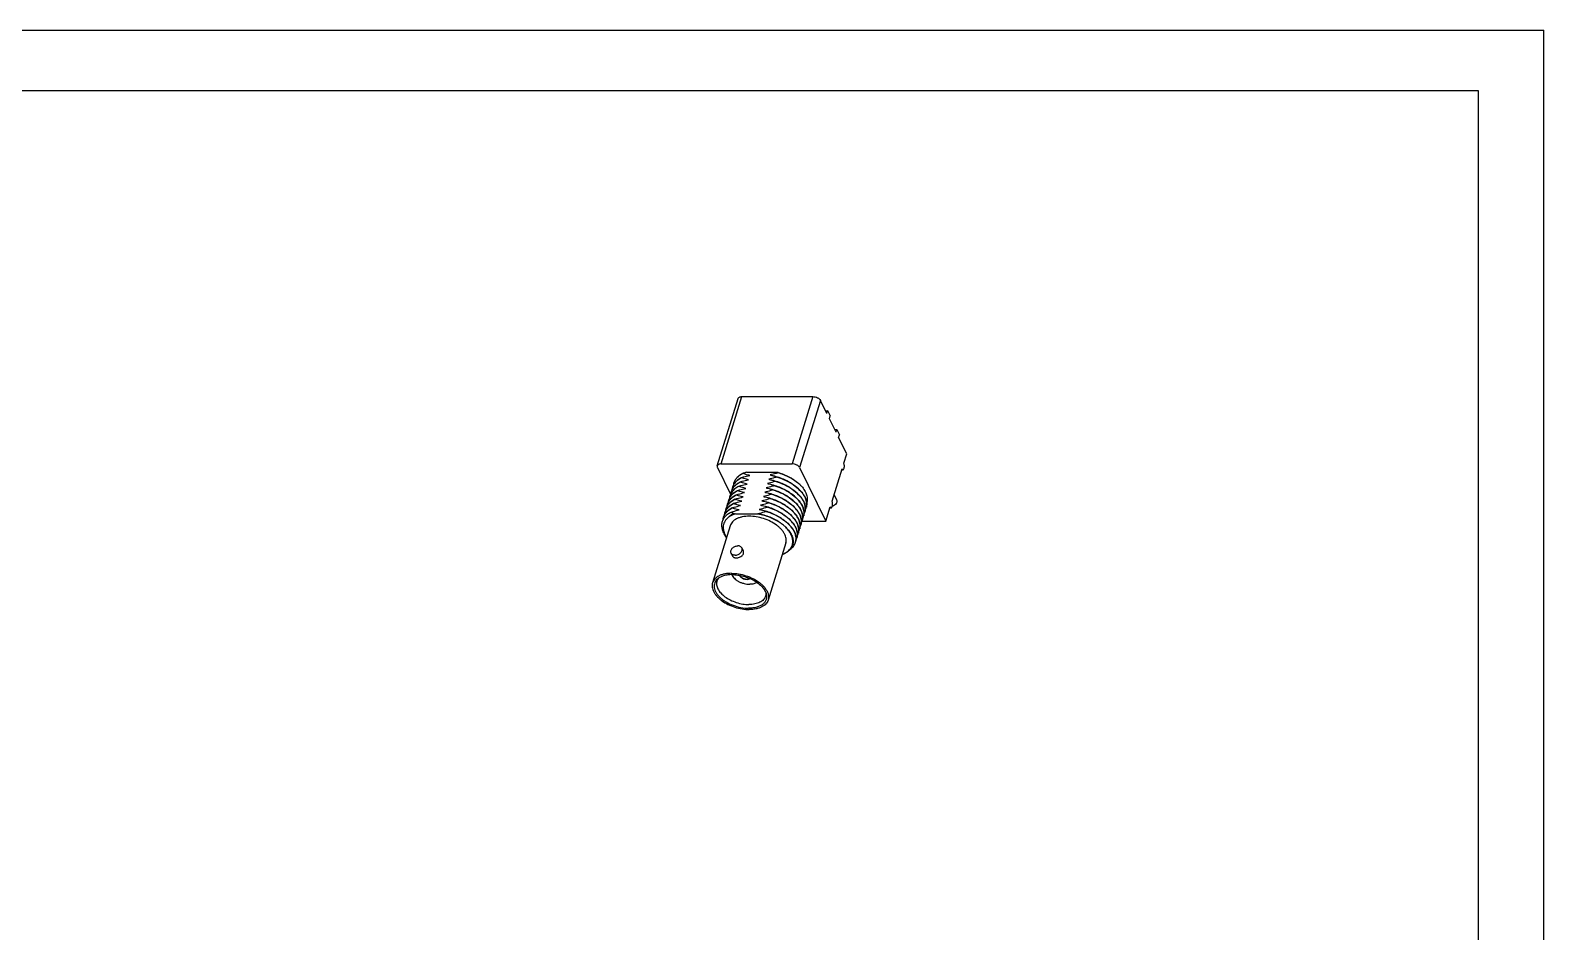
# Model space of a CAD drawing. Extents: x 0 to 420, y 0 to 297.
# Drawn here: x 170.5 to 420, y 148.5 to 297 of the extents above; entities that cross this region are included whole.
import ezdxf

# ---------------------------------------------------------------- set-up
doc = ezdxf.new("R2010")
doc.units = 0
doc.header["$LTSCALE"] = 23.1
doc.layers.get('0').update_dxf_attribs({"linetype": 'CONTINUOUS'})
doc.layers.add('DTM_AXIS', color=7, linetype='CONTINUOUS')

msp = doc.modelspace()

# ---------------------------------------------------------------- linework, layer by layer
at = {"color": 7, "linetype": 'CONTINUOUS'}
for p, q in [((0, 297), (420, 297)), ((420, 0), (420, 297)), ((17.78, 287.08), (409.21, 287.08)), ((409.21, 287.08), (409.21, 9.23)), ((283.76, 225.24), (287.18, 236.32)), ((284.41, 225.57), (287.83, 236.65)), ((287.83, 236.65), (299.53, 236.65)), ((299.53, 236.65), (296.1, 225.57)), ((300.76, 236.03), (297.33, 224.95)), ((301.8, 233.89), (300.76, 236.03)), ((301.59, 234.33), (301.95, 234.36)), ((301.8, 233.89), (301.95, 234.36)), ((301.95, 234.36), (302.38, 233.48)), ((302.24, 233.01), (302.38, 233.48)), ((303.33, 230.78), (302.24, 233.01)), ((303.09, 231.28), (303.48, 231.25)), ((303.33, 230.78), (303.48, 231.25)), ((303.48, 231.25), (303.91, 230.37)), ((303.76, 229.9), (303.91, 230.37)), ((305.09, 227.2), (303.76, 229.9)), ((304.62, 225.68), (305.09, 227.2)), ((283.79, 224.95), (285.94, 220.56)), ((284.41, 225.57), (296.1, 225.57)), ((297.33, 224.95), (301.66, 216.12)), ((302.68, 219.41), (304.33, 224.74)), ((304.29, 224.61), (304.47, 224.61)), ((287.53, 222.59), (287.52, 222.57)), ((287.75, 223.3), (287.74, 223.28)), ((287.97, 224.01), (287.96, 223.99)), ((288.59, 224.2), (293.61, 224.2)), ((293.37, 222.71), (293.36, 222.69)), ((293.59, 223.42), (293.58, 223.4)), ((293.81, 224.13), (293.8, 224.11)), ((296.55, 222.81), (296.54, 222.81)), ((296.56, 222.83), (296.96, 222.53)), ((286.65, 219.75), (286.65, 219.73)), ((286.87, 220.46), (286.87, 220.44)), ((287.09, 221.17), (287.08, 221.15)), ((287.31, 221.88), (287.3, 221.86)), ((292.49, 219.87), (292.48, 219.85)), ((292.71, 220.58), (292.7, 220.56)), ((292.93, 221.29), (292.92, 221.27)), ((293.15, 222), (293.14, 221.98)), ((286.21, 218.33), (286.21, 218.31)), ((286.43, 219.04), (286.43, 219.02)), ((286.82, 217.35), (290.49, 217.35)), ((291.83, 217.74), (291.82, 217.72)), ((292.05, 218.45), (292.04, 218.43)), ((292.27, 219.16), (292.26, 219.14)), ((301.66, 216.12), (302.39, 218.47)), ((302.35, 218.34), (302.53, 218.34)), ((297.72, 216.12), (301.66, 216.12))]:
    msp.add_line(p, q, dxfattribs=at)
for centre, radius, start, end in [((288.61, 221.75), 2.22, 162.8399, 173.1275), ((288.6, 221.75), 2.2, 162.2897, 162.8309), ((288.58, 220.95), 2.43, 144.4876, 144.9753), ((289.03, 219.5), 3.42, 123.8131, 125.287), ((289.39, 218.92), 4.11, 116.8298, 117.0606), ((289.6, 219.64), 4.11, 116.8298, 117.0606), ((289.82, 220.35), 4.11, 116.8298, 117.0606), ((293.18, 207.79), 17.04, 105.6319, 107.8012), ((290.64, 215.29), 9.39, 70.3048, 71.5554), ((291.54, 215.17), 8.42, 55.3588, 57.2203), ((291.66, 215.34), 8.21, 55.1888, 55.3547), ((291.88, 216.06), 8.2, 54.9684, 55.3538), ((292.15, 216.44), 7.74, 51.7142, 55.0055), ((287.73, 218.91), 2.22, 162.8399, 173.1276), ((287.72, 218.91), 2.2, 162.2897, 162.8309), ((287.95, 219.62), 2.22, 162.8399, 173.1276), ((287.94, 219.62), 2.2, 161.3196, 162.8309), ((287.94, 219.62), 2.21, 158.0637, 161.3182), ((287.96, 219.61), 2.22, 155.541, 158.062), ((288.17, 220.33), 2.22, 162.8382, 172.407), ((288.16, 220.33), 2.21, 162.293, 162.832), ((288.17, 220.33), 2.21, 157.1289, 162.2896), ((288.17, 220.33), 2.22, 156.0128, 157.1294), ((288.39, 221.04), 2.22, 162.8399, 173.1275), ((288.38, 221.04), 2.2, 162.2897, 162.8309), ((288.36, 220.24), 2.43, 144.4876, 144.9753), ((288.36, 220.21), 2.44, 144.0231, 144.5596), ((288.44, 220.16), 2.54, 137.4561, 144), ((288.62, 220), 2.77, 132.2025, 137.5094), ((288.51, 216.08), 4.11, 116.8298, 117.0606), ((289.84, 228.66), 9.48, 250.308, 251.1229), ((288.73, 216.79), 4.11, 116.8298, 117.0606), ((288.95, 217.5), 4.11, 116.8298, 117.0606), ((289.17, 218.21), 4.12, 116.8298, 117.0516), ((290.88, 213.04), 8.42, 55.3588, 57.2203), ((291.1, 213.75), 8.42, 55.3559, 57.2191), ((291, 213.21), 8.21, 55.1886, 55.3547), ((291.32, 214.46), 8.42, 55.3588, 57.2203), ((291.22, 213.93), 8.2, 55.0821, 55.3519), ((291.44, 214.63), 8.21, 55.1887, 55.3547), ((287.08, 216.77), 2.22, 162.8399, 173.1275), ((287.06, 216.78), 2.2, 162.2897, 162.8309), ((287.05, 215.98), 2.43, 144.4876, 144.9753), ((287.3, 217.48), 2.22, 162.8399, 173.1276), ((287.28, 217.49), 2.2, 162.2897, 162.8309), ((287.26, 216.69), 2.43, 144.4877, 144.9753), ((287.51, 218.19), 2.22, 162.8399, 173.1276), ((287.5, 218.2), 2.2, 162.2897, 162.8309), ((287.48, 217.4), 2.43, 144.4876, 144.9753), ((287.7, 218.11), 2.43, 144.4876, 144.9753), ((289.33, 224.43), 7.56, 244.0691, 247.1673), ((288.07, 214.66), 4.11, 116.8298, 117.0606), ((288.79, 225.27), 8.17, 253.0186, 256.0745), ((288.29, 215.37), 4.11, 116.8298, 117.0606), ((291.98, 201.73), 18.18, 107.2673, 107.7841), ((288.96, 209.99), 7.51, 78.2796, 78.4115), ((290, 210.19), 8.42, 55.3588, 57.2203), ((290.22, 210.9), 8.42, 55.3588, 57.2203), ((290.12, 210.37), 8.21, 55.1888, 55.3547), ((290.44, 211.61), 8.42, 55.3588, 57.2203), ((290.34, 211.08), 8.21, 55.1888, 55.3547), ((290.66, 212.33), 8.42, 55.3588, 57.2203), ((290.56, 211.79), 8.21, 55.1887, 55.3547), ((290.78, 212.5), 8.21, 55.1887, 55.3547), ((296.32, 218.2), 1.96, 331.3653, 342.7707), ((296.35, 218.19), 1.93, 342.8243, 345.0874), ((296.54, 218.91), 1.96, 331.3652, 342.7707), ((296.57, 218.9), 1.93, 342.8243, 345.0875), ((286.84, 216.07), 2.2, 162.2897, 162.8309), ((289.78, 209.48), 8.42, 55.3588, 57.2203), ((289.9, 209.65), 8.21, 55.1887, 55.3547), ((295.44, 215.36), 1.96, 331.3653, 342.7707), ((295.47, 215.35), 1.93, 342.8243, 345.0874), ((295.66, 216.07), 1.96, 331.3653, 342.7707), ((295.69, 216.06), 1.93, 342.8243, 345.0873), ((295.88, 216.78), 1.96, 331.3653, 342.7707), ((295.91, 216.77), 1.93, 342.8242, 345.0875), ((295.89, 216.77), 1.95, 345.0989, 353.73), ((296.1, 217.49), 1.96, 331.2517, 342.7686), ((296.13, 217.48), 1.93, 342.825, 343.4279), ((294.81, 213.21), 1.93, 342.8243, 345.0873), ((295, 213.94), 1.96, 331.3652, 342.7707), ((295.03, 213.93), 1.93, 342.8243, 345.0875), ((295.22, 214.65), 1.96, 331.3652, 342.7707), ((295.25, 214.64), 1.93, 342.8243, 345.0878)]:
    msp.add_arc(centre, radius, start, end, dxfattribs=at)
for points, knots in [([(287.18, 236.32), (287.19, 236.35), (287.21, 236.4), (287.28, 236.49), (287.41, 236.58), (287.61, 236.64), (287.75, 236.65), (287.83, 236.65)], [0, 0, 0, 0, 0.099845, 0.203258, 0.430813, 0.69659, 1, 1, 1, 1]), ([(299.53, 236.65), (299.66, 236.65), (299.91, 236.62), (300.21, 236.51), (300.43, 236.38), (300.61, 236.25), (300.71, 236.12), (300.76, 236.03)], [0, 0, 0, 0, 0.26458, 0.536355, 0.666544, 0.788645, 1, 1, 1, 1]), ([(283.76, 225.24), (283.74, 225.2), (283.74, 225.09), (283.77, 224.99), (283.79, 224.95)], [0, 0, 0, 0, 0.474038, 1, 1, 1, 1]), ([(284.41, 225.57), (284.33, 225.57), (284.18, 225.55), (283.98, 225.49), (283.85, 225.4), (283.79, 225.31), (283.76, 225.27), (283.76, 225.24)], [0, 0, 0, 0, 0.30341, 0.569187, 0.796742, 0.900155, 1, 1, 1, 1]), ([(297.33, 224.95), (297.29, 225.04), (297.18, 225.16), (297.01, 225.3), (296.79, 225.42), (296.49, 225.53), (296.23, 225.57), (296.1, 225.57)], [0, 0, 0, 0, 0.211355, 0.333456, 0.463645, 0.73542, 1, 1, 1, 1]), ([(304.33, 224.74), (304.33, 224.72), (304.35, 224.68), (304.39, 224.64), (304.43, 224.61), (304.46, 224.61), (304.47, 224.61)], [0, 0, 0, 0, 0.315639, 0.582124, 0.804598, 1, 1, 1, 1]), ([(304.47, 224.61), (304.48, 224.61), (304.51, 224.61), (304.54, 224.63), (304.58, 224.67), (304.62, 224.74), (304.66, 224.85), (304.7, 225.01), (304.71, 225.19), (304.7, 225.37), (304.67, 225.53), (304.64, 225.63), (304.62, 225.68)], [0, 0, 0, 0, 0.031392, 0.066531, 0.107875, 0.15652, 0.275332, 0.417852, 0.573808, 0.730868, 0.876516, 1, 1, 1, 1]), ([(286.61, 222.36), (286.54, 222.26), (286.41, 222.05), (286.32, 221.83), (286.28, 221.71)], [0, 0, 0, 0, 0.504527, 1, 1, 1, 1]), ([(286.38, 221.65), (286.52, 221.84), (286.87, 222.2), (287.29, 222.47), (287.52, 222.59)], [0, 0, 0, 0, 0.477595, 1, 1, 1, 1]), ([(286.5, 222.42), (286.55, 222.59), (286.69, 222.91), (287.01, 223.34), (287.44, 223.71), (287.78, 223.91), (287.95, 224.01)], [0, 0, 0, 0, 0.23203, 0.471947, 0.726443, 1, 1, 1, 1]), ([(287.96, 223.99), (287.78, 223.9), (287.45, 223.7), (287.02, 223.33), (286.7, 222.9), (286.55, 222.58), (286.5, 222.42)], [0, 0, 0, 0, 0.273663, 0.528279, 0.768199, 1, 1, 1, 1]), ([(286.6, 222.36), (286.74, 222.55), (287.09, 222.91), (287.51, 223.18), (287.73, 223.3)], [0, 0, 0, 0, 0.477595, 1, 1, 1, 1]), ([(287.74, 223.28), (287.51, 223.17), (287.09, 222.9), (286.75, 222.55), (286.61, 222.36)], [0, 0, 0, 0, 0.522403, 1, 1, 1, 1]), ([(286.75, 222.05), (286.78, 222.07), (286.87, 222.16), (286.97, 222.23), (287.05, 222.29)], [0, 0, 0, 0, 0.24568, 1, 1, 1, 1]), ([(287.12, 222.34), (287.16, 222.36), (287.29, 222.44), (287.42, 222.52), (287.52, 222.57)], [0, 0, 0, 0, 0.244774, 1, 1, 1, 1]), ([(287.31, 221.88), (287.42, 221.92), (287.87, 222.06), (288.32, 222.18), (288.66, 222.25)], [0, 0, 0, 0, 0.25142, 1, 1, 1, 1]), ([(288.66, 222.25), (288.56, 222.27), (288.18, 222.36), (287.8, 222.47), (287.52, 222.57)], [0, 0, 0, 0, 0.254518, 1, 1, 1, 1]), ([(287.53, 222.59), (287.64, 222.63), (288.09, 222.77), (288.54, 222.89), (288.88, 222.96)], [0, 0, 0, 0, 0.25142, 1, 1, 1, 1]), ([(288.88, 222.96), (288.78, 222.98), (288.4, 223.07), (288.02, 223.18), (287.74, 223.28)], [0, 0, 0, 0, 0.254518, 1, 1, 1, 1]), ([(287.75, 223.3), (287.86, 223.34), (288.31, 223.48), (288.76, 223.6), (289.1, 223.67)], [0, 0, 0, 0, 0.25142, 1, 1, 1, 1]), ([(289.1, 223.67), (289, 223.69), (288.62, 223.78), (288.24, 223.89), (287.96, 223.99)], [0, 0, 0, 0, 0.254518, 1, 1, 1, 1]), ([(293.36, 222.69), (293.25, 222.66), (292.8, 222.52), (292.35, 222.4), (292.01, 222.32)], [0, 0, 0, 0, 0.25142, 1, 1, 1, 1]), ([(292.01, 222.32), (292.11, 222.3), (292.49, 222.22), (292.87, 222.1), (293.15, 222)], [0, 0, 0, 0, 0.254518, 1, 1, 1, 1]), ([(292.01, 222.32), (292.34, 222.26), (293, 222.11), (293.96, 221.78), (294.85, 221.37), (295.41, 221.03), (295.67, 220.85)], [0, 0, 0, 0, 0.256219, 0.511806, 0.761418, 1, 1, 1, 1]), ([(293.58, 223.4), (293.47, 223.37), (293.02, 223.23), (292.57, 223.11), (292.23, 223.03)], [0, 0, 0, 0, 0.25142, 1, 1, 1, 1]), ([(292.23, 223.03), (292.33, 223.01), (292.71, 222.93), (293.09, 222.81), (293.37, 222.71)], [0, 0, 0, 0, 0.254518, 1, 1, 1, 1]), ([(292.23, 223.03), (292.56, 222.97), (293.22, 222.82), (294.18, 222.49), (295.07, 222.08), (295.63, 221.74), (295.89, 221.56)], [0, 0, 0, 0, 0.256219, 0.511806, 0.761418, 1, 1, 1, 1]), ([(293.8, 224.11), (293.69, 224.08), (293.24, 223.94), (292.79, 223.82), (292.45, 223.74)], [0, 0, 0, 0, 0.25142, 1, 1, 1, 1]), ([(292.45, 223.74), (292.55, 223.72), (292.93, 223.64), (293.31, 223.52), (293.59, 223.42)], [0, 0, 0, 0, 0.254518, 1, 1, 1, 1]), ([(292.45, 223.74), (292.78, 223.68), (293.44, 223.53), (294.4, 223.2), (295.29, 222.79), (295.85, 222.45), (296.11, 222.27)], [0, 0, 0, 0, 0.256219, 0.511806, 0.761418, 1, 1, 1, 1]), ([(295.88, 221.54), (295.5, 221.78), (294.68, 222.22), (293.81, 222.55), (293.36, 222.69)], [0, 0, 0, 0, 0.489503, 1, 1, 1, 1]), ([(293.37, 222.71), (293.87, 222.56), (294.82, 222.19), (295.71, 221.69), (296.12, 221.4)], [0, 0, 0, 0, 0.512645, 1, 1, 1, 1]), ([(296.1, 222.25), (295.72, 222.49), (294.9, 222.94), (294.03, 223.26), (293.58, 223.4)], [0, 0, 0, 0, 0.489503, 1, 1, 1, 1]), ([(293.59, 223.42), (294.09, 223.27), (295.04, 222.9), (295.93, 222.4), (296.34, 222.11)], [0, 0, 0, 0, 0.512645, 1, 1, 1, 1]), ([(293.61, 224.2), (294.14, 224.05), (295.16, 223.67), (296.11, 223.13), (296.55, 222.83)], [0, 0, 0, 0, 0.510629, 1, 1, 1, 1]), ([(296.54, 222.81), (296.13, 223.09), (295.25, 223.59), (294.3, 223.96), (293.8, 224.11)], [0, 0, 0, 0, 0.487471, 1, 1, 1, 1]), ([(293.81, 224.13), (294.31, 223.98), (295.26, 223.61), (296.15, 223.11), (296.56, 222.83)], [0, 0, 0, 0, 0.512621, 1, 1, 1, 1]), ([(296.34, 222.11), (296.71, 221.86), (297.23, 221.43), (297.79, 220.79), (298.12, 220.31), (298.35, 219.82), (298.48, 219.34), (298.52, 218.87), (298.48, 218.57), (298.44, 218.42)], [0, 0, 0, 0, 0.303672, 0.441694, 0.569762, 0.688152, 0.797904, 0.900932, 1, 1, 1, 1]), ([(298.43, 218.4), (298.47, 218.55), (298.51, 218.85), (298.48, 219.32), (298.34, 219.8), (298.11, 220.28), (297.79, 220.76), (297.23, 221.4), (296.72, 221.82), (296.35, 222.08)], [0, 0, 0, 0, 0.099158, 0.202257, 0.312047, 0.430439, 0.558479, 0.69645, 1, 1, 1, 1]), ([(297.64, 221.89), (297.58, 221.94), (297.37, 222.16), (297.13, 222.37), (296.95, 222.51)], [0, 0, 0, 0, 0.241885, 1, 1, 1, 1]), ([(297.64, 221.89), (297.58, 221.94), (297.37, 222.17), (297.14, 222.38), (296.96, 222.53)], [0, 0, 0, 0, 0.242305, 1, 1, 1, 1]), ([(285.51, 218.81), (285.64, 219), (285.99, 219.36), (286.41, 219.63), (286.64, 219.74)], [0, 0, 0, 0, 0.477595, 1, 1, 1, 1]), ([(286.65, 219.73), (286.42, 219.61), (286, 219.35), (285.65, 219), (285.51, 218.81)], [0, 0, 0, 0, 0.522403, 1, 1, 1, 1]), ([(287.08, 221.15), (286.91, 221.06), (286.57, 220.86), (286.14, 220.49), (285.82, 220.06), (285.67, 219.74), (285.62, 219.58)], [0, 0, 0, 0, 0.273663, 0.528279, 0.768199, 1, 1, 1, 1]), ([(285.73, 219.52), (285.86, 219.71), (286.21, 220.07), (286.63, 220.34), (286.86, 220.45)], [0, 0, 0, 0, 0.477595, 1, 1, 1, 1]), ([(286.87, 220.44), (286.64, 220.33), (286.22, 220.06), (285.87, 219.71), (285.73, 219.52)], [0, 0, 0, 0, 0.522403, 1, 1, 1, 1]), ([(285.93, 220.21), (286.07, 220.41), (286.42, 220.78), (286.84, 221.05), (287.08, 221.16)], [0, 0, 0, 0, 0.477334, 1, 1, 1, 1]), ([(286.17, 220.94), (286.15, 220.91), (286.06, 220.78), (285.98, 220.64), (285.93, 220.53)], [0, 0, 0, 0, 0.25321, 1, 1, 1, 1]), ([(286.16, 220.93), (286.14, 220.9), (286.05, 220.77), (285.98, 220.64), (285.93, 220.54)], [0, 0, 0, 0, 0.253057, 1, 1, 1, 1]), ([(286.14, 221.23), (286.16, 221.26), (286.22, 221.4), (286.3, 221.54), (286.37, 221.63)], [0, 0, 0, 0, 0.247716, 1, 1, 1, 1]), ([(286.15, 221.23), (286.16, 221.26), (286.23, 221.4), (286.31, 221.53), (286.38, 221.63)], [0, 0, 0, 0, 0.247538, 1, 1, 1, 1]), ([(287.3, 221.87), (287.07, 221.76), (286.64, 221.49), (286.29, 221.12), (286.16, 220.93)], [0, 0, 0, 0, 0.52255, 1, 1, 1, 1]), ([(287.3, 221.86), (287.08, 221.75), (286.66, 221.48), (286.31, 221.13), (286.17, 220.94)], [0, 0, 0, 0, 0.522403, 1, 1, 1, 1]), ([(286.65, 219.75), (286.76, 219.79), (287.21, 219.92), (287.66, 220.04), (288, 220.12)], [0, 0, 0, 0, 0.25142, 1, 1, 1, 1]), ([(287.78, 219.41), (287.7, 219.43), (287.36, 219.5), (287.02, 219.6), (286.77, 219.69)], [0, 0, 0, 0, 0.254052, 1, 1, 1, 1]), ([(286.87, 220.46), (286.98, 220.5), (287.43, 220.64), (287.88, 220.76), (288.22, 220.83)], [0, 0, 0, 0, 0.25142, 1, 1, 1, 1]), ([(288, 220.12), (287.9, 220.14), (287.52, 220.23), (287.14, 220.34), (286.87, 220.44)], [0, 0, 0, 0, 0.254518, 1, 1, 1, 1]), ([(288.22, 220.83), (288.12, 220.85), (287.74, 220.94), (287.36, 221.05), (287.08, 221.15)], [0, 0, 0, 0, 0.254518, 1, 1, 1, 1]), ([(287.09, 221.17), (287.2, 221.21), (287.65, 221.35), (288.1, 221.47), (288.44, 221.54)], [0, 0, 0, 0, 0.25142, 1, 1, 1, 1]), ([(288.44, 221.54), (288.34, 221.56), (287.96, 221.65), (287.58, 221.76), (287.3, 221.86)], [0, 0, 0, 0, 0.254518, 1, 1, 1, 1]), ([(292.48, 219.85), (292.37, 219.81), (291.93, 219.67), (291.47, 219.55), (291.13, 219.48)], [0, 0, 0, 0, 0.25142, 1, 1, 1, 1]), ([(292.7, 220.56), (292.59, 220.52), (292.15, 220.39), (291.69, 220.27), (291.35, 220.19)], [0, 0, 0, 0, 0.25142, 1, 1, 1, 1]), ([(291.35, 220.19), (291.45, 220.17), (291.83, 220.08), (292.21, 219.97), (292.49, 219.87)], [0, 0, 0, 0, 0.254518, 1, 1, 1, 1]), ([(291.35, 220.19), (291.69, 220.13), (292.35, 219.98), (293.3, 219.65), (294.19, 219.23), (294.75, 218.9), (295.01, 218.72)], [0, 0, 0, 0, 0.256219, 0.511806, 0.761418, 1, 1, 1, 1]), ([(292.92, 221.27), (292.81, 221.23), (292.36, 221.1), (291.91, 220.98), (291.57, 220.9)], [0, 0, 0, 0, 0.25142, 1, 1, 1, 1]), ([(291.57, 220.9), (291.67, 220.88), (292.05, 220.79), (292.43, 220.68), (292.71, 220.58)], [0, 0, 0, 0, 0.254518, 1, 1, 1, 1]), ([(291.57, 220.9), (291.9, 220.84), (292.57, 220.69), (293.52, 220.36), (294.41, 219.95), (294.97, 219.61), (295.23, 219.43)], [0, 0, 0, 0, 0.256219, 0.511806, 0.761418, 1, 1, 1, 1]), ([(293.14, 221.98), (293.03, 221.94), (292.58, 221.81), (292.13, 221.69), (291.79, 221.61)], [0, 0, 0, 0, 0.25142, 1, 1, 1, 1]), ([(291.79, 221.61), (291.89, 221.59), (292.27, 221.51), (292.65, 221.39), (292.93, 221.29)], [0, 0, 0, 0, 0.254517, 1, 1, 1, 1]), ([(291.79, 221.61), (292.12, 221.55), (292.78, 221.4), (293.74, 221.07), (294.63, 220.66), (295.19, 220.32), (295.45, 220.14)], [0, 0, 0, 0, 0.256219, 0.511806, 0.761418, 1, 1, 1, 1]), ([(295, 218.7), (294.62, 218.94), (293.8, 219.38), (292.93, 219.71), (292.48, 219.85)], [0, 0, 0, 0, 0.489503, 1, 1, 1, 1]), ([(292.49, 219.87), (292.99, 219.72), (293.94, 219.35), (294.83, 218.84), (295.24, 218.56)], [0, 0, 0, 0, 0.512645, 1, 1, 1, 1]), ([(295.22, 219.41), (294.84, 219.65), (294.02, 220.09), (293.15, 220.42), (292.7, 220.56)], [0, 0, 0, 0, 0.489503, 1, 1, 1, 1]), ([(292.71, 220.58), (293.21, 220.43), (294.16, 220.06), (295.05, 219.55), (295.46, 219.27)], [0, 0, 0, 0, 0.512645, 1, 1, 1, 1]), ([(295.44, 220.12), (295.06, 220.36), (294.24, 220.8), (293.37, 221.13), (292.92, 221.27)], [0, 0, 0, 0, 0.489503, 1, 1, 1, 1]), ([(292.93, 221.29), (293.43, 221.14), (294.38, 220.77), (295.27, 220.27), (295.68, 219.98)], [0, 0, 0, 0, 0.512645, 1, 1, 1, 1]), ([(295.66, 220.83), (295.28, 221.07), (294.46, 221.51), (293.59, 221.84), (293.14, 221.98)], [0, 0, 0, 0, 0.489501, 1, 1, 1, 1]), ([(293.15, 222), (293.65, 221.85), (294.6, 221.48), (295.49, 220.98), (295.9, 220.69)], [0, 0, 0, 0, 0.512645, 1, 1, 1, 1]), ([(295.68, 219.98), (296.06, 219.72), (296.59, 219.29), (297.16, 218.62), (297.48, 218.13), (297.71, 217.64), (297.84, 217.15), (297.86, 216.67), (297.8, 216.36), (297.76, 216.22)], [0, 0, 0, 0, 0.304656, 0.442777, 0.570682, 0.688716, 0.798054, 0.900814, 1, 1, 1, 1]), ([(297.83, 216.56), (297.84, 216.7), (297.84, 216.99), (297.76, 217.42), (297.6, 217.86), (297.36, 218.3), (297.04, 218.74), (296.51, 219.33), (296.03, 219.71), (295.69, 219.95)], [0, 0, 0, 0, 0.099344, 0.20376, 0.31516, 0.434783, 0.563247, 0.700626, 1, 1, 1, 1]), ([(295.9, 220.69), (296.27, 220.43), (296.79, 220.01), (297.35, 219.36), (297.68, 218.88), (297.91, 218.4), (298.04, 217.92), (298.08, 217.45), (298.04, 217.15), (298, 217)], [0, 0, 0, 0, 0.303672, 0.441694, 0.569762, 0.688152, 0.797904, 0.900932, 1, 1, 1, 1]), ([(297.98, 216.93), (298.02, 217.07), (298.07, 217.38), (298.05, 217.85), (297.92, 218.33), (297.69, 218.82), (297.37, 219.31), (296.81, 219.96), (296.3, 220.39), (295.92, 220.65)], [0, 0, 0, 0, 0.09931, 0.202266, 0.311784, 0.42992, 0.557819, 0.695822, 1, 1, 1, 1]), ([(296.12, 221.4), (296.49, 221.14), (297.01, 220.72), (297.57, 220.08), (297.9, 219.6), (298.13, 219.11), (298.26, 218.63), (298.3, 218.16), (298.26, 217.86), (298.22, 217.71)], [0, 0, 0, 0, 0.303671, 0.441694, 0.569762, 0.688152, 0.797904, 0.900932, 1, 1, 1, 1]), ([(298.21, 217.69), (298.25, 217.84), (298.29, 218.14), (298.26, 218.61), (298.12, 219.09), (297.89, 219.57), (297.57, 220.05), (297.01, 220.69), (296.5, 221.11), (296.13, 221.37)], [0, 0, 0, 0, 0.099158, 0.202257, 0.312047, 0.430439, 0.558479, 0.69645, 1, 1, 1, 1]), ([(297.64, 221.89), (297.83, 221.67), (298.16, 221.22), (298.5, 220.49), (298.61, 219.88), (298.58, 219.41), (298.53, 219.19), (298.5, 219.09)], [0, 0, 0, 0, 0.287864, 0.546334, 0.780053, 0.890977, 1, 1, 1, 1]), ([(303.43, 219.62), (303.45, 219.58), (303.48, 219.48), (303.48, 219.33), (303.43, 219.17), (303.32, 218.95), (303.08, 218.72), (302.85, 218.61), (302.72, 218.57)], [0, 0, 0, 0, 0.102954, 0.210346, 0.325302, 0.449041, 0.718049, 1, 1, 1, 1]), ([(285.29, 213.46), (285.14, 213.65), (284.88, 214.04), (284.62, 214.65), (284.5, 215.25), (284.52, 215.84), (284.7, 216.39), (285.02, 216.88), (285.47, 217.31), (285.83, 217.53), (286.03, 217.63)], [0, 0, 0, 0, 0.144948, 0.277699, 0.400023, 0.515271, 0.628115, 0.743718, 0.866623, 1, 1, 1, 1]), ([(285.07, 217.38), (285, 217.29), (284.87, 217.08), (284.78, 216.85), (284.74, 216.74)], [0, 0, 0, 0, 0.504527, 1, 1, 1, 1]), ([(285.29, 218.1), (285.22, 218), (285.09, 217.79), (285, 217.56), (284.96, 217.45)], [0, 0, 0, 0, 0.504527, 1, 1, 1, 1]), ([(285.07, 217.39), (285.2, 217.58), (285.55, 217.94), (285.97, 218.2), (286.2, 218.32)], [0, 0, 0, 0, 0.477595, 1, 1, 1, 1]), ([(286.21, 218.31), (285.98, 218.19), (285.56, 217.93), (285.21, 217.57), (285.07, 217.38)], [0, 0, 0, 0, 0.522403, 1, 1, 1, 1]), ([(285.51, 218.81), (285.44, 218.71), (285.31, 218.5), (285.22, 218.27), (285.18, 218.16)], [0, 0, 0, 0, 0.504527, 1, 1, 1, 1]), ([(285.29, 218.1), (285.42, 218.29), (285.77, 218.65), (286.19, 218.92), (286.42, 219.03)], [0, 0, 0, 0, 0.477595, 1, 1, 1, 1]), ([(286.43, 219.02), (286.2, 218.9), (285.78, 218.64), (285.43, 218.28), (285.29, 218.1)], [0, 0, 0, 0, 0.522403, 1, 1, 1, 1]), ([(285.73, 219.52), (285.66, 219.42), (285.53, 219.21), (285.44, 218.98), (285.4, 218.87)], [0, 0, 0, 0, 0.504527, 1, 1, 1, 1]), ([(285.7, 216.86), (285.75, 216.91), (285.96, 217.14), (286.21, 217.33), (286.4, 217.46)], [0, 0, 0, 0, 0.242645, 1, 1, 1, 1]), ([(286.82, 217.35), (286.72, 217.32), (286.33, 217.2), (285.95, 217.02), (285.7, 216.86)], [0, 0, 0, 0, 0.265869, 1, 1, 1, 1]), ([(286.03, 217.63), (286.14, 217.66), (286.57, 217.8), (287.01, 217.91), (287.34, 217.99)], [0, 0, 0, 0, 0.251399, 1, 1, 1, 1]), ([(286.21, 218.33), (286.32, 218.37), (286.77, 218.5), (287.22, 218.62), (287.56, 218.7)], [0, 0, 0, 0, 0.25142, 1, 1, 1, 1]), ([(287.34, 217.99), (287.25, 218.01), (286.86, 218.09), (286.48, 218.21), (286.21, 218.31)], [0, 0, 0, 0, 0.254517, 1, 1, 1, 1]), ([(287.56, 218.7), (287.47, 218.72), (287.08, 218.8), (286.7, 218.92), (286.43, 219.02)], [0, 0, 0, 0, 0.254518, 1, 1, 1, 1]), ([(286.59, 219.09), (286.69, 219.12), (287.08, 219.24), (287.48, 219.34), (287.78, 219.41)], [0, 0, 0, 0, 0.251325, 1, 1, 1, 1]), ([(291.82, 217.72), (291.71, 217.68), (291.27, 217.54), (290.81, 217.42), (290.47, 217.35)], [0, 0, 0, 0, 0.25142, 1, 1, 1, 1]), ([(290.47, 217.35), (290.81, 217.29), (291.47, 217.13), (292.42, 216.81), (293.32, 216.39), (293.87, 216.06), (294.13, 215.88)], [0, 0, 0, 0, 0.256219, 0.511806, 0.761418, 1, 1, 1, 1]), ([(294.19, 215.84), (293.92, 216.02), (293.36, 216.36), (292.45, 216.79), (291.49, 217.12), (290.82, 217.28), (290.49, 217.35)], [0, 0, 0, 0, 0.240766, 0.491046, 0.745894, 1, 1, 1, 1]), ([(292.04, 218.43), (291.93, 218.39), (291.49, 218.25), (291.03, 218.13), (290.69, 218.06)], [0, 0, 0, 0, 0.25142, 1, 1, 1, 1]), ([(290.69, 218.06), (290.79, 218.04), (291.18, 217.95), (291.55, 217.84), (291.83, 217.74)], [0, 0, 0, 0, 0.254518, 1, 1, 1, 1]), ([(290.69, 218.06), (291.03, 218), (291.69, 217.84), (292.64, 217.52), (293.54, 217.1), (294.09, 216.77), (294.35, 216.59)], [0, 0, 0, 0, 0.256219, 0.511806, 0.761418, 1, 1, 1, 1]), ([(292.26, 219.14), (292.15, 219.1), (291.71, 218.96), (291.25, 218.84), (290.91, 218.77)], [0, 0, 0, 0, 0.25142, 1, 1, 1, 1]), ([(290.91, 218.77), (291.01, 218.75), (291.4, 218.66), (291.77, 218.55), (292.05, 218.45)], [0, 0, 0, 0, 0.254518, 1, 1, 1, 1]), ([(290.91, 218.77), (291.25, 218.71), (291.91, 218.56), (292.86, 218.23), (293.76, 217.81), (294.31, 217.48), (294.57, 217.3)], [0, 0, 0, 0, 0.256219, 0.511806, 0.761418, 1, 1, 1, 1]), ([(291.13, 219.48), (291.23, 219.46), (291.62, 219.37), (291.99, 219.26), (292.27, 219.16)], [0, 0, 0, 0, 0.254517, 1, 1, 1, 1]), ([(291.13, 219.48), (291.47, 219.42), (292.13, 219.27), (293.08, 218.94), (293.97, 218.52), (294.53, 218.19), (294.79, 218.01)], [0, 0, 0, 0, 0.256219, 0.511806, 0.761418, 1, 1, 1, 1]), ([(294.34, 216.56), (293.96, 216.81), (293.14, 217.25), (292.28, 217.58), (291.82, 217.72)], [0, 0, 0, 0, 0.489503, 1, 1, 1, 1]), ([(291.83, 217.74), (292.33, 217.58), (293.28, 217.22), (294.17, 216.71), (294.58, 216.43)], [0, 0, 0, 0, 0.512645, 1, 1, 1, 1]), ([(294.56, 217.28), (294.18, 217.52), (293.36, 217.96), (292.5, 218.29), (292.04, 218.43)], [0, 0, 0, 0, 0.489503, 1, 1, 1, 1]), ([(292.05, 218.45), (292.55, 218.29), (293.5, 217.93), (294.39, 217.42), (294.8, 217.14)], [0, 0, 0, 0, 0.512645, 1, 1, 1, 1]), ([(294.78, 217.99), (294.4, 218.23), (293.58, 218.67), (292.72, 219), (292.26, 219.14)], [0, 0, 0, 0, 0.489503, 1, 1, 1, 1]), ([(292.27, 219.16), (292.77, 219.01), (293.72, 218.64), (294.61, 218.13), (295.02, 217.85)], [0, 0, 0, 0, 0.512645, 1, 1, 1, 1]), ([(294.8, 217.14), (295.17, 216.88), (295.69, 216.46), (296.25, 215.81), (296.58, 215.33), (296.81, 214.85), (296.95, 214.37), (296.98, 213.9), (296.94, 213.59), (296.9, 213.45)], [0, 0, 0, 0, 0.303671, 0.441694, 0.569762, 0.688151, 0.797904, 0.900932, 1, 1, 1, 1]), ([(296.89, 213.43), (296.93, 213.57), (296.98, 213.87), (296.94, 214.34), (296.81, 214.82), (296.58, 215.31), (296.25, 215.78), (295.7, 216.43), (295.18, 216.85), (294.81, 217.11)], [0, 0, 0, 0, 0.099158, 0.202257, 0.312047, 0.430439, 0.558479, 0.69645, 1, 1, 1, 1]), ([(295.02, 217.85), (295.39, 217.59), (295.91, 217.17), (296.47, 216.52), (296.8, 216.04), (297.03, 215.56), (297.17, 215.08), (297.2, 214.61), (297.16, 214.3), (297.12, 214.16)], [0, 0, 0, 0, 0.303672, 0.441694, 0.569762, 0.688152, 0.797904, 0.900932, 1, 1, 1, 1]), ([(297.11, 214.14), (297.15, 214.28), (297.2, 214.59), (297.16, 215.05), (297.03, 215.53), (296.8, 216.02), (296.47, 216.49), (295.91, 217.14), (295.4, 217.56), (295.03, 217.82)], [0, 0, 0, 0, 0.099158, 0.202257, 0.312047, 0.430439, 0.558479, 0.69645, 1, 1, 1, 1]), ([(295.24, 218.56), (295.61, 218.3), (296.13, 217.88), (296.69, 217.23), (297.02, 216.75), (297.25, 216.27), (297.39, 215.79), (297.42, 215.32), (297.38, 215.01), (297.34, 214.87)], [0, 0, 0, 0, 0.303672, 0.441694, 0.569762, 0.688152, 0.797904, 0.900932, 1, 1, 1, 1]), ([(297.33, 214.85), (297.37, 214.99), (297.42, 215.3), (297.38, 215.76), (297.25, 216.24), (297.02, 216.73), (296.69, 217.21), (296.13, 217.85), (295.62, 218.27), (295.25, 218.53)], [0, 0, 0, 0, 0.099158, 0.202257, 0.312047, 0.430439, 0.558479, 0.69645, 1, 1, 1, 1]), ([(295.46, 219.27), (295.83, 219.01), (296.35, 218.59), (296.91, 217.94), (297.24, 217.46), (297.47, 216.98), (297.61, 216.5), (297.64, 216.03), (297.6, 215.72), (297.56, 215.58)], [0, 0, 0, 0, 0.303672, 0.441694, 0.569762, 0.688152, 0.797904, 0.900932, 1, 1, 1, 1]), ([(297.55, 215.56), (297.59, 215.7), (297.64, 216.01), (297.6, 216.47), (297.46, 216.95), (297.23, 217.44), (296.91, 217.92), (296.35, 218.56), (295.84, 218.98), (295.47, 219.24)], [0, 0, 0, 0, 0.099158, 0.202257, 0.312047, 0.430439, 0.558479, 0.69645, 1, 1, 1, 1]), ([(302.39, 218.47), (302.4, 218.45), (302.42, 218.41), (302.45, 218.37), (302.49, 218.35), (302.52, 218.34), (302.53, 218.34)], [0, 0, 0, 0, 0.315639, 0.582124, 0.804598, 1, 1, 1, 1]), ([(302.53, 218.34), (302.55, 218.34), (302.57, 218.34), (302.61, 218.37), (302.64, 218.4), (302.68, 218.47), (302.73, 218.59), (302.76, 218.75), (302.77, 218.92), (302.76, 219.1), (302.73, 219.27), (302.7, 219.37), (302.68, 219.41)], [0, 0, 0, 0, 0.031392, 0.066531, 0.107875, 0.15652, 0.275332, 0.417852, 0.573808, 0.730868, 0.876516, 1, 1, 1, 1]), ([(284.74, 216.72), (284.72, 216.67), (284.67, 216.49), (284.65, 216.31), (284.64, 216.17)], [0, 0, 0, 0, 0.248632, 1, 1, 1, 1]), ([(285.7, 216.86), (285.57, 216.76), (285.33, 216.56), (285.03, 216.2), (284.83, 215.79), (284.73, 215.36), (284.73, 214.9), (284.82, 214.43), (285.01, 213.95), (285.19, 213.64), (285.3, 213.49)], [0, 0, 0, 0, 0.127989, 0.2484, 0.364273, 0.479371, 0.597556, 0.722218, 0.855865, 1, 1, 1, 1]), ([(295.04, 215.15), (294.97, 215.21), (294.7, 215.46), (294.41, 215.68), (294.19, 215.84)], [0, 0, 0, 0, 0.241932, 1, 1, 1, 1]), ([(295.04, 215.15), (295.25, 214.95), (295.62, 214.54), (296.03, 213.87), (296.23, 213.29), (296.28, 212.85), (296.27, 212.53), (296.2, 212.22), (296.09, 211.93), (295.93, 211.66), (295.65, 211.31), (295.17, 210.94), (294.72, 210.73), (294.48, 210.64)], [0, 0, 0, 0, 0.152206, 0.288946, 0.411372, 0.468441, 0.523593, 0.577706, 0.631746, 0.686677, 0.743389, 0.86473, 1, 1, 1, 1]), ([(294.49, 210.66), (294.72, 210.75), (295.15, 210.97), (295.61, 211.34), (295.88, 211.69), (296.03, 211.96), (296.14, 212.25), (296.2, 212.55), (296.22, 212.87), (296.17, 213.31), (295.98, 213.88), (295.59, 214.54), (295.24, 214.95), (295.04, 215.15)], [0, 0, 0, 0, 0.134286, 0.255424, 0.312328, 0.36762, 0.422139, 0.476787, 0.532454, 0.589952, 0.712773, 0.84908, 1, 1, 1, 1]), ([(294.58, 216.43), (294.95, 216.17), (295.47, 215.75), (296.04, 215.1), (296.36, 214.62), (296.59, 214.14), (296.73, 213.66), (296.76, 213.19), (296.72, 212.88), (296.68, 212.74)], [0, 0, 0, 0, 0.303672, 0.441694, 0.569762, 0.688152, 0.797904, 0.900932, 1, 1, 1, 1]), ([(296.68, 212.72), (296.71, 212.86), (296.76, 213.16), (296.72, 213.63), (296.59, 214.11), (296.36, 214.59), (296.04, 215.07), (295.48, 215.72), (294.96, 216.14), (294.59, 216.4)], [0, 0, 0, 0, 0.099158, 0.202257, 0.312047, 0.430439, 0.558479, 0.69645, 1, 1, 1, 1]), ([(295.87, 211.56), (296.05, 211.7), (296.3, 211.95), (296.54, 212.34), (296.62, 212.54), (296.65, 212.65)], [0, 0, 0, 0, 0.516353, 0.760445, 1, 1, 1, 1])]:
    msp.add_open_spline(points, degree=3, knots=knots, dxfattribs=at)
at = {"layer": 'DTM_AXIS', "color": 7, "linetype": 'CONTINUOUS'}
for p, q in [((303.01, 220.48), (303.43, 219.62)), ((285.89, 215.37), (282.98, 205.97)), ((295.06, 212.54), (292.15, 203.14)), ((286.03, 210.86), (286.26, 210.38)), ((287.8, 211.73), (288.04, 211.25))]:
    msp.add_line(p, q, dxfattribs=at)
for centre, radius, start, end in [((287.28, 207.74), 1.19, 200.1732, 200.7345), ((285.11, 205.78), 1.49, 145.3526, 148.2605), ((285.18, 205.73), 1.57, 139.3937, 145.3017)]:
    msp.add_arc(centre, radius, start, end, dxfattribs=at)
for points, knots in [([(289.01, 216.94), (288.63, 216.94), (288.08, 216.9), (287.4, 216.72), (286.95, 216.54), (286.57, 216.31), (286.26, 216.04), (286.03, 215.73), (285.92, 215.49), (285.89, 215.37)], [0, 0, 0, 0, 0.302964, 0.440902, 0.568921, 0.687265, 0.797035, 0.900291, 1, 1, 1, 1]), ([(295.06, 212.54), (295.09, 212.65), (295.14, 212.89), (295.12, 213.27), (295.03, 213.65), (294.86, 214.04), (294.62, 214.42), (294.32, 214.8), (293.94, 215.16), (293.36, 215.62), (292.51, 216.13), (291.39, 216.58), (290.21, 216.87), (289.4, 216.94), (289.01, 216.94)], [0, 0, 0, 0, 0.042685, 0.086773, 0.133456, 0.183585, 0.237645, 0.29579, 0.357901, 0.423639, 0.563715, 0.710756, 0.858346, 1, 1, 1, 1]), ([(286.03, 210.86), (286, 210.92), (285.96, 211.05), (285.98, 211.26), (286.07, 211.47), (286.22, 211.67), (286.41, 211.84), (286.72, 212.01), (286.98, 212.07), (287.16, 212.07)], [0, 0, 0, 0, 0.101638, 0.209443, 0.327069, 0.454887, 0.590567, 0.730059, 1, 1, 1, 1]), ([(287.8, 211.73), (287.78, 211.79), (287.71, 211.88), (287.55, 211.99), (287.36, 212.06), (287.23, 212.07), (287.16, 212.07)], [0, 0, 0, 0, 0.226853, 0.465051, 0.722045, 1, 1, 1, 1]), ([(286.68, 210.52), (286.6, 210.52), (286.47, 210.54), (286.28, 210.6), (286.12, 210.71), (286.05, 210.81), (286.03, 210.86)], [0, 0, 0, 0, 0.277955, 0.534949, 0.773147, 1, 1, 1, 1]), ([(286.26, 210.38), (286.28, 210.34), (286.35, 210.25), (286.5, 210.15), (286.68, 210.1), (286.82, 210.09), (286.89, 210.09)], [0, 0, 0, 0, 0.216086, 0.447999, 0.708557, 1, 1, 1, 1]), ([(286.68, 210.52), (286.85, 210.52), (287.11, 210.58), (287.42, 210.76), (287.61, 210.92), (287.76, 211.12), (287.85, 211.33), (287.87, 211.54), (287.83, 211.68), (287.8, 211.73)], [0, 0, 0, 0, 0.269941, 0.409433, 0.545113, 0.672931, 0.790557, 0.898362, 1, 1, 1, 1]), ([(286.89, 210.09), (286.97, 210.09), (287.15, 210.1), (287.4, 210.17), (287.61, 210.27), (287.75, 210.36), (287.88, 210.47), (288.01, 210.62), (288.1, 210.83), (288.11, 211.05), (288.07, 211.19), (288.04, 211.25)], [0, 0, 0, 0, 0.132948, 0.271377, 0.409097, 0.476176, 0.541431, 0.665375, 0.781216, 0.891505, 1, 1, 1, 1]), ([(286.1, 207.54), (285.73, 207.54), (285.18, 207.5), (284.49, 207.32), (284.05, 207.14), (283.67, 206.91), (283.36, 206.64), (283.12, 206.33), (283.02, 206.09), (282.98, 205.97)], [0, 0, 0, 0, 0.302965, 0.440905, 0.568924, 0.687267, 0.797036, 0.900291, 1, 1, 1, 1]), ([(286.21, 207.33), (285.96, 207.33), (285.49, 207.3), (284.65, 207.13), (284.08, 206.85), (283.79, 206.6)], [0, 0, 0, 0, 0.286548, 0.550229, 1, 1, 1, 1]), ([(286.1, 207.54), (286.5, 207.54), (287.3, 207.47), (288.48, 207.18), (289.61, 206.73), (290.46, 206.22), (291.04, 205.76), (291.41, 205.4), (291.72, 205.02), (291.96, 204.64), (292.13, 204.25), (292.22, 203.87), (292.23, 203.49), (292.19, 203.25), (292.15, 203.14)], [0, 0, 0, 0, 0.141651, 0.289241, 0.436281, 0.576356, 0.642095, 0.704206, 0.762353, 0.816414, 0.866543, 0.913226, 0.957315, 1, 1, 1, 1]), ([(286.16, 207.32), (286.2, 207.21), (286.32, 207), (286.57, 206.7), (286.9, 206.43), (287.28, 206.2), (287.71, 206), (288.17, 205.85), (288.64, 205.76), (288.95, 205.74), (289.1, 205.74)], [0, 0, 0, 0, 0.097346, 0.20676, 0.327549, 0.457525, 0.593533, 0.731868, 0.868608, 1, 1, 1, 1]), ([(286.21, 207.33), (286.51, 207.33), (287.14, 207.28), (288.06, 207.09), (288.97, 206.78), (289.81, 206.38), (290.44, 205.96), (290.88, 205.59), (291.24, 205.22), (291.6, 204.75), (291.79, 204.32), (291.84, 204.11)], [0, 0, 0, 0, 0.133455, 0.272421, 0.412643, 0.549737, 0.679619, 0.740823, 0.799071, 0.905841, 1, 1, 1, 1]), ([(287.4, 207.22), (287.44, 207.12), (287.55, 206.98), (287.74, 206.84), (287.97, 206.7), (288.3, 206.58), (288.57, 206.54), (288.71, 206.54)], [0, 0, 0, 0, 0.209923, 0.331769, 0.46198, 0.734482, 1, 1, 1, 1]), ([(287.43, 207.21), (287.48, 207.12), (287.64, 206.94), (287.96, 206.75), (288.33, 206.62), (288.59, 206.58), (288.72, 206.58)], [0, 0, 0, 0, 0.214785, 0.467262, 0.737522, 1, 1, 1, 1]), ([(282.98, 205.97), (282.95, 205.86), (282.9, 205.62), (282.91, 205.25), (283.01, 204.87), (283.17, 204.48), (283.41, 204.09), (283.72, 203.72), (284.09, 203.36), (284.68, 202.89), (285.52, 202.39), (286.65, 201.93), (287.83, 201.65), (288.64, 201.57), (289.03, 201.57)], [0, 0, 0, 0, 0.042685, 0.086774, 0.133457, 0.183586, 0.237647, 0.295794, 0.357905, 0.423644, 0.563719, 0.710759, 0.858349, 1, 1, 1, 1]), ([(283.79, 206.6), (283.69, 206.51), (283.51, 206.31), (283.32, 205.96), (283.23, 205.58), (283.25, 205.17), (283.36, 204.76), (283.57, 204.34), (283.86, 203.93), (284.24, 203.53), (284.69, 203.16), (285.38, 202.7), (286.37, 202.23), (287.63, 201.88), (288.5, 201.79), (288.93, 201.79)], [0, 0, 0, 0, 0.047189, 0.09204, 0.13645, 0.182404, 0.231577, 0.285089, 0.343473, 0.406756, 0.47457, 0.546245, 0.697332, 0.851641, 1, 1, 1, 1]), ([(283.71, 206.27), (283.68, 206.17), (283.63, 205.96), (283.64, 205.63), (283.71, 205.3), (283.91, 204.83), (284.33, 204.25), (285.04, 203.64), (285.91, 203.12), (286.89, 202.72), (287.93, 202.46), (288.64, 202.4), (288.98, 202.4)], [0, 0, 0, 0, 0.042721, 0.086746, 0.133306, 0.183289, 0.295009, 0.422615, 0.562798, 0.710098, 0.858022, 1, 1, 1, 1]), ([(283.85, 206.57), (283.83, 206.54), (283.78, 206.45), (283.73, 206.35), (283.71, 206.27)], [0, 0, 0, 0, 0.252541, 1, 1, 1, 1]), ([(289.21, 206.66), (289.14, 206.62), (288.98, 206.56), (288.8, 206.54), (288.71, 206.54)], [0, 0, 0, 0, 0.461871, 1, 1, 1, 1]), ([(289.17, 206.67), (289.11, 206.64), (288.96, 206.59), (288.8, 206.58), (288.72, 206.58)], [0, 0, 0, 0, 0.467579, 1, 1, 1, 1]), ([(290.29, 206.05), (290.14, 205.94), (289.86, 205.82), (289.45, 205.75), (289.22, 205.74), (289.1, 205.74)], [0, 0, 0, 0, 0.456285, 0.718305, 1, 1, 1, 1]), ([(291.84, 204.11), (291.88, 203.96), (291.91, 203.65), (291.83, 203.19), (291.61, 202.77), (291.26, 202.42), (290.8, 202.14), (290.24, 201.94), (289.61, 201.81), (289.16, 201.79), (288.93, 201.79)], [0, 0, 0, 0, 0.10968, 0.213802, 0.318644, 0.430277, 0.553045, 0.689065, 0.838487, 1, 1, 1, 1]), ([(291.72, 203.79), (291.69, 203.69), (291.6, 203.48), (291.4, 203.2), (291.12, 202.96), (290.79, 202.76), (290.4, 202.6), (289.8, 202.44), (289.31, 202.4), (288.98, 202.4)], [0, 0, 0, 0, 0.099793, 0.202927, 0.312494, 0.430658, 0.55859, 0.696571, 1, 1, 1, 1]), ([(292.15, 203.14), (292.12, 203.02), (292.01, 202.79), (291.78, 202.48), (291.46, 202.21), (291.08, 201.98), (290.64, 201.8), (289.96, 201.62), (289.41, 201.57), (289.03, 201.57)], [0, 0, 0, 0, 0.099709, 0.202964, 0.312733, 0.431076, 0.559095, 0.697035, 1, 1, 1, 1]), ([(291.76, 204.34), (291.77, 204.25), (291.78, 204.06), (291.74, 203.88), (291.72, 203.79)], [0, 0, 0, 0, 0.506861, 1, 1, 1, 1])]:
    msp.add_open_spline(points, degree=3, knots=knots, dxfattribs=at)

doc.saveas('drawing.dxf')
